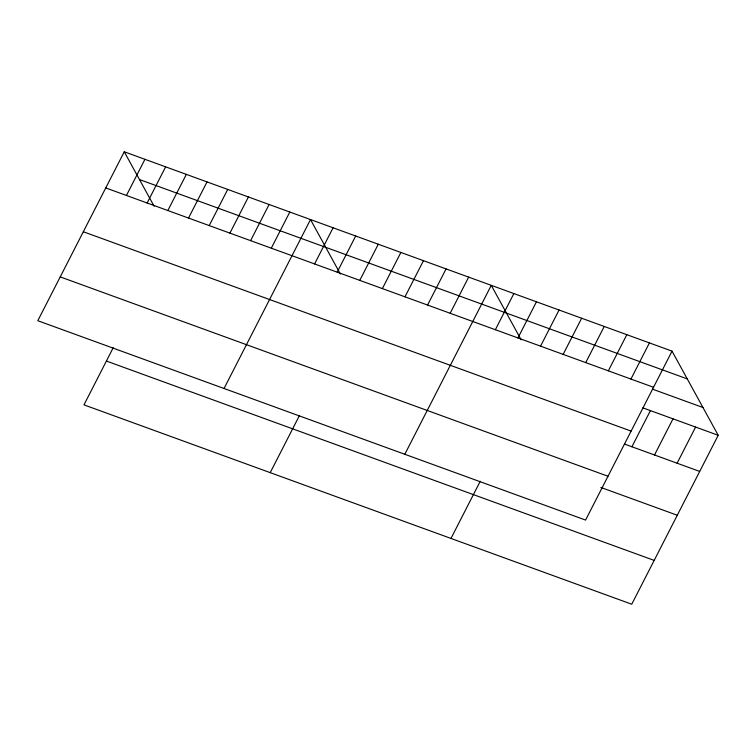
<?xml version="1.0" encoding="UTF-8"?>
<svg xmlns="http://www.w3.org/2000/svg" width="756" height="756" viewBox="0 0 756 756"><rect width="100%" height="100%" fill="white"/><g stroke="black" fill="none" stroke-linecap="round" stroke-linejoin="round"><path stroke-width="1.13" d="M124.249 151.776L37.8 320.714L585.579 520.071L672.027 351.134L124.249 151.776L154.139 206.256M126.441 195.464L144.944 159.308M147.136 202.995L165.64 166.84M167.832 210.527L186.335 174.371M113.22 347.713L83.973 404.866L631.751 604.224L718.2 435.286L672.027 351.134M188.528 218.059L207.021 181.903M209.223 225.581L227.717 189.435M229.918 233.113L248.412 196.966M250.605 240.644L269.108 204.498M271.3 248.176L289.803 212.03M224.041 388.499L310.499 219.561L340.38 274.031M314.59 263.929L333.094 227.783M337.185 272.16L355.689 236.004M359.78 280.381L378.284 244.226M270.213 472.651L299.47 415.488M382.375 288.603L400.878 252.457M404.97 296.825L423.473 260.678M427.575 305.046L446.068 268.9M450.17 313.267L468.663 277.121M404.81 454.28L491.258 285.343L521.149 339.822M495.36 329.72L513.853 293.564M517.954 337.941L536.458 301.795M540.549 346.163L559.053 310.017M450.982 538.433L480.23 481.279M563.144 354.384L581.647 318.238M585.739 362.615L604.242 326.46M608.334 370.837L626.837 334.681M630.929 379.058L649.432 342.912M631.912 446.768L650.415 410.612M654.507 454.989L673.01 418.833M677.102 463.211L695.605 427.064M139.482 179.55L687.261 378.898M105.755 187.932L653.534 387.28M652.39 389.113L702.967 407.512M642.883 407.871L718.2 435.286M83.33 231.752L631.109 431.1M624.38 444.018L699.697 471.432M60.225 276.894L608.004 476.252M600.878 487.45L677.282 515.252M106.398 361.047L654.176 560.404"/></g></svg>
